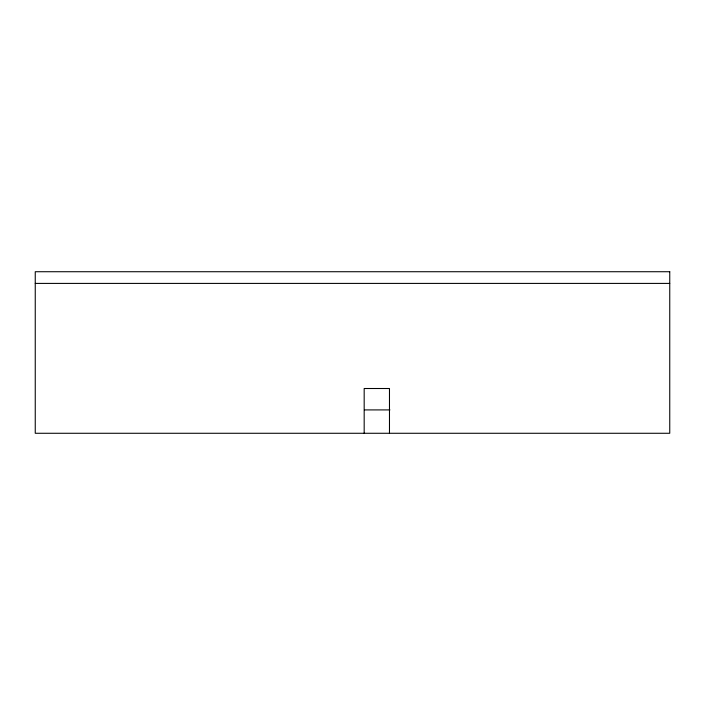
<?xml version="1.0" encoding="UTF-8"?>
<svg xmlns="http://www.w3.org/2000/svg" width="705" height="705" viewBox="0 0 705 705"><rect width="100%" height="100%" fill="white"/><g stroke="black" fill="none" stroke-linecap="round" stroke-linejoin="round"><path stroke-width="1.06" d="M35.25 283.41L669.75 283.41M364.45 409.913L389.927 409.913M389.477 433.275L389.477 388.508L364.177 388.508L364.177 433.275M669.75 271.725L35.25 271.725L35.25 433.275L669.75 433.275L669.75 271.725"/></g></svg>
